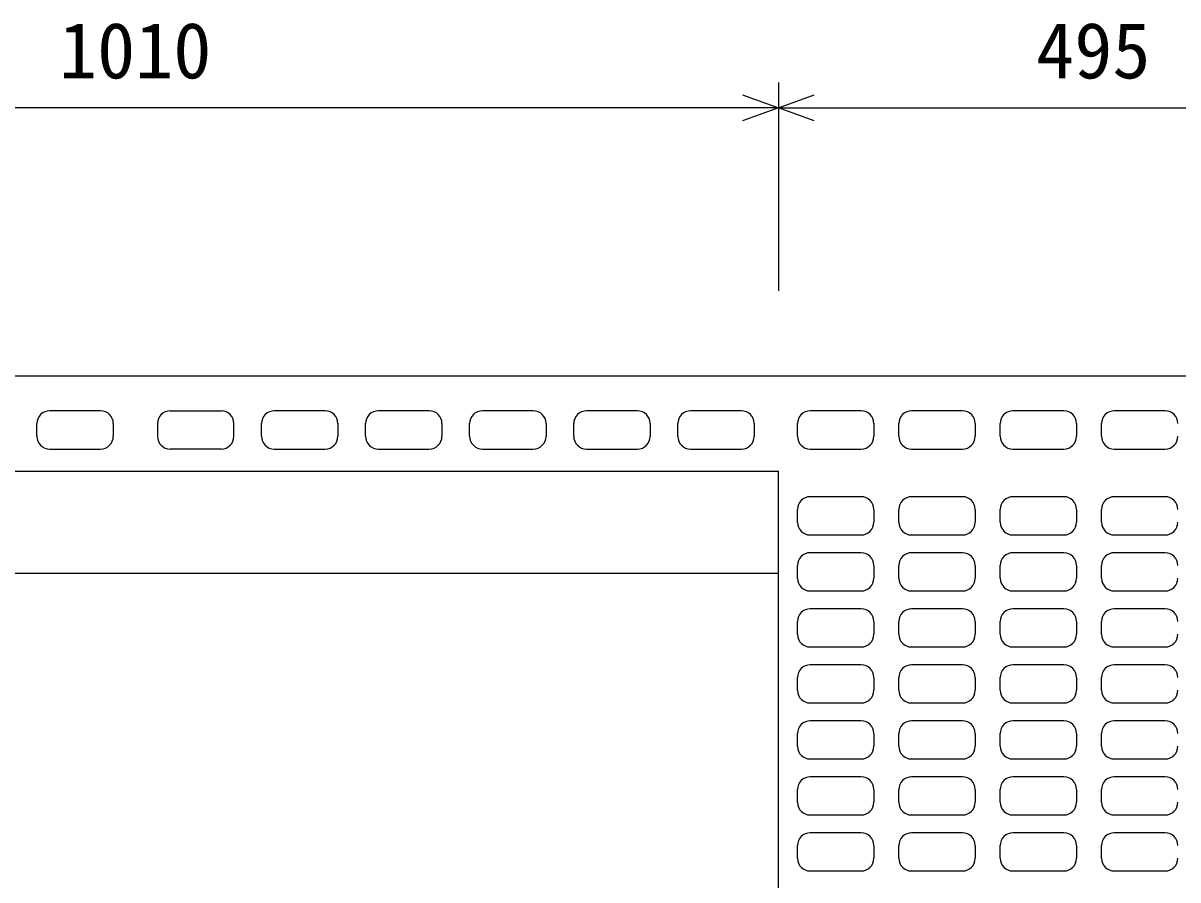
# Model space of a CAD drawing. Units: millimetres, scale not verified. Extents: x -16800 to 16800, y -5940 to 5940.
# Drawn here: x -8692 to -7785, y 3432 to 4105 of the extents above; entities that cross this region are included whole.
import ezdxf
from ezdxf.enums import TextEntityAlignment as Align

# ---------------------------------------------------------------- set-up
doc = ezdxf.new("R2010")
doc.units = ezdxf.units.MM
doc.header["$LTSCALE"] = 20
for name, color, linetype, lineweight in [('0-0_DIM', 7, 'Continuous', 25), ('0-2_HATCH', 6, 'Continuous', 25), ('0-5_OUTLINE', 3, 'Continuous', 25)]:
    doc.layers.add(name, color=color, linetype=linetype, lineweight=lineweight)
doc.styles.add('ＭＳ ゴシック', font='')
doc.styles.get('ＭＳ ゴシック').set_extended_font_data('MS Gothic')

msp = doc.modelspace()

# ---------------------------------------------------------------- linework, layer by layer
at = {"layer": '0-0_DIM'}
for p, q in [((-8098.83, 4058.29), (-8098.83, 3894.53)), ((-8098.83, 4038.29), (-9108.83, 4038.29)), ((-8098.83, 4038.29), (-7603.82, 4038.29))]:
    msp.add_line(p, q, dxfattribs=at)
for points in [[(-8127.02, 4048.55), (-8098.83, 4038.29), (-8127.02, 4028.03)], [(-8070.63, 4028.03), (-8098.83, 4038.29), (-8070.63, 4048.55)]]:
    msp.add_lwpolyline(points, dxfattribs=at)
at = {"layer": '0-2_HATCH'}
for p, q in [((-8631.16, 3800.36), (-8671.16, 3800.36)), ((-8576.49, 3800.36), (-8536.49, 3800.36)), ((-8454.76, 3800.36), (-8494.76, 3800.36)), ((-8373.03, 3800.36), (-8413.03, 3800.36)), ((-8291.29, 3800.36), (-8331.29, 3800.36)), ((-8209.56, 3800.36), (-8249.56, 3800.36)), ((-8127.83, 3800.36), (-8167.83, 3800.36)), ((-8033.83, 3800.36), (-8073.83, 3800.36)), ((-7954.23, 3800.36), (-7994.23, 3800.36)), ((-7874.63, 3800.36), (-7914.63, 3800.36)), ((-7795.03, 3800.36), (-7835.03, 3800.36)), ((-8681.16, 3780.36), (-8681.16, 3790.36)), ((-8621.16, 3790.36), (-8621.16, 3780.36)), ((-8586.49, 3790.36), (-8586.49, 3780.36)), ((-8526.49, 3780.36), (-8526.49, 3790.36)), ((-8504.76, 3780.36), (-8504.76, 3790.36)), ((-8444.76, 3790.36), (-8444.76, 3780.36)), ((-8423.03, 3780.36), (-8423.03, 3790.36)), ((-8363.03, 3790.36), (-8363.03, 3780.36)), ((-8341.29, 3780.36), (-8341.29, 3790.36)), ((-8281.29, 3790.36), (-8281.29, 3780.36)), ((-8259.56, 3780.36), (-8259.56, 3790.36)), ((-8199.56, 3790.36), (-8199.56, 3780.36)), ((-8177.83, 3780.36), (-8177.83, 3790.36)), ((-8117.83, 3790.36), (-8117.83, 3780.36)), ((-8083.83, 3780.36), (-8083.83, 3790.36)), ((-8023.83, 3790.36), (-8023.83, 3780.36)), ((-8004.22, 3780.36), (-8004.22, 3790.36)), ((-7944.23, 3790.36), (-7944.23, 3780.36)), ((-7924.63, 3780.36), (-7924.63, 3790.36)), ((-7864.62, 3790.36), (-7864.62, 3780.36)), ((-7845.03, 3780.36), (-7845.03, 3790.36)), ((-8671.16, 3770.36), (-8631.16, 3770.36)), ((-8536.49, 3770.36), (-8576.49, 3770.36)), ((-8494.76, 3770.36), (-8454.76, 3770.36)), ((-8413.03, 3770.36), (-8373.03, 3770.36)), ((-8331.29, 3770.36), (-8291.29, 3770.36)), ((-8249.56, 3770.36), (-8209.56, 3770.36)), ((-8167.83, 3770.36), (-8127.83, 3770.36)), ((-8073.83, 3770.36), (-8033.83, 3770.36)), ((-7994.23, 3770.36), (-7954.23, 3770.36)), ((-7914.63, 3770.36), (-7874.63, 3770.36)), ((-7835.03, 3770.36), (-7795.03, 3770.36)), ((-8033.83, 3732.86), (-8073.83, 3732.86)), ((-7954.23, 3732.86), (-7994.23, 3732.86)), ((-7874.63, 3732.86), (-7914.63, 3732.86)), ((-7795.03, 3732.86), (-7835.03, 3732.86)), ((-8083.83, 3712.86), (-8083.83, 3722.86)), ((-8023.83, 3722.86), (-8023.83, 3712.86)), ((-8004.22, 3712.86), (-8004.22, 3722.86)), ((-7944.23, 3722.86), (-7944.23, 3712.86)), ((-7924.63, 3712.86), (-7924.63, 3722.86)), ((-7864.62, 3722.86), (-7864.62, 3712.86)), ((-7845.03, 3712.86), (-7845.03, 3722.86)), ((-8073.83, 3702.86), (-8033.83, 3702.86)), ((-7994.23, 3702.86), (-7954.23, 3702.86)), ((-7914.63, 3702.86), (-7874.63, 3702.86)), ((-7835.03, 3702.86), (-7795.03, 3702.86)), ((-8033.83, 3688.86), (-8073.83, 3688.86)), ((-7954.23, 3688.86), (-7994.23, 3688.86)), ((-7874.63, 3688.86), (-7914.63, 3688.86)), ((-7795.03, 3688.86), (-7835.03, 3688.86)), ((-8083.83, 3668.86), (-8083.83, 3678.86)), ((-8023.83, 3678.86), (-8023.83, 3668.86)), ((-8004.22, 3668.86), (-8004.22, 3678.86)), ((-7944.23, 3678.86), (-7944.23, 3668.86)), ((-7924.63, 3668.86), (-7924.63, 3678.86)), ((-7864.62, 3678.86), (-7864.62, 3668.86)), ((-7845.03, 3668.86), (-7845.03, 3678.86)), ((-8073.83, 3658.86), (-8033.83, 3658.86)), ((-7994.23, 3658.86), (-7954.23, 3658.86)), ((-7914.63, 3658.86), (-7874.63, 3658.86)), ((-7835.03, 3658.86), (-7795.03, 3658.86)), ((-8033.83, 3644.86), (-8073.83, 3644.86)), ((-7954.23, 3644.86), (-7994.23, 3644.86)), ((-7874.63, 3644.86), (-7914.63, 3644.86)), ((-7795.03, 3644.86), (-7835.03, 3644.86)), ((-8083.83, 3624.86), (-8083.83, 3634.86)), ((-8023.83, 3634.86), (-8023.83, 3624.86)), ((-8004.22, 3624.86), (-8004.22, 3634.86)), ((-7944.23, 3634.86), (-7944.23, 3624.86)), ((-7924.63, 3624.86), (-7924.63, 3634.86)), ((-7864.62, 3634.86), (-7864.62, 3624.86)), ((-7845.03, 3624.86), (-7845.03, 3634.86)), ((-8073.83, 3614.86), (-8033.83, 3614.86)), ((-7994.23, 3614.86), (-7954.23, 3614.86)), ((-7914.63, 3614.86), (-7874.63, 3614.86)), ((-7835.03, 3614.86), (-7795.03, 3614.86)), ((-8033.83, 3600.86), (-8073.83, 3600.86)), ((-7954.23, 3600.86), (-7994.23, 3600.86)), ((-7874.63, 3600.86), (-7914.63, 3600.86)), ((-7795.03, 3600.86), (-7835.03, 3600.86)), ((-8083.83, 3580.86), (-8083.83, 3590.86)), ((-8023.83, 3590.86), (-8023.83, 3580.86)), ((-8004.22, 3580.86), (-8004.22, 3590.86)), ((-7944.23, 3590.86), (-7944.23, 3580.86)), ((-7924.63, 3580.86), (-7924.63, 3590.86)), ((-7864.62, 3590.86), (-7864.62, 3580.86)), ((-7845.03, 3580.86), (-7845.03, 3590.86)), ((-8073.83, 3570.86), (-8033.83, 3570.86)), ((-7994.23, 3570.86), (-7954.23, 3570.86)), ((-7914.63, 3570.86), (-7874.63, 3570.86)), ((-7835.03, 3570.86), (-7795.03, 3570.86)), ((-8033.83, 3556.86), (-8073.83, 3556.86)), ((-7954.23, 3556.86), (-7994.23, 3556.86)), ((-7874.63, 3556.86), (-7914.63, 3556.86)), ((-7795.03, 3556.86), (-7835.03, 3556.86)), ((-8083.83, 3536.86), (-8083.83, 3546.86)), ((-8023.83, 3546.86), (-8023.83, 3536.86)), ((-8004.22, 3536.86), (-8004.22, 3546.86)), ((-7944.23, 3546.86), (-7944.23, 3536.86)), ((-7924.63, 3536.86), (-7924.63, 3546.86)), ((-7864.62, 3546.86), (-7864.62, 3536.86)), ((-7845.03, 3536.86), (-7845.03, 3546.86)), ((-8073.82, 3526.86), (-8033.83, 3526.86)), ((-7994.23, 3526.86), (-7954.23, 3526.86)), ((-7914.63, 3526.86), (-7874.63, 3526.86)), ((-7835.03, 3526.86), (-7795.03, 3526.86)), ((-8033.83, 3512.86), (-8073.82, 3512.86)), ((-7954.23, 3512.86), (-7994.23, 3512.86)), ((-7874.63, 3512.86), (-7914.63, 3512.86)), ((-7795.03, 3512.86), (-7835.03, 3512.86)), ((-8083.83, 3492.86), (-8083.82, 3502.86)), ((-8023.83, 3502.86), (-8023.83, 3492.86)), ((-8004.22, 3492.86), (-8004.22, 3502.86)), ((-7944.23, 3502.86), (-7944.23, 3492.86)), ((-7924.63, 3492.86), (-7924.63, 3502.86)), ((-7864.62, 3502.86), (-7864.62, 3492.86)), ((-7845.03, 3492.86), (-7845.03, 3502.86)), ((-8073.82, 3482.86), (-8033.83, 3482.86)), ((-7994.23, 3482.86), (-7954.23, 3482.86)), ((-7914.63, 3482.86), (-7874.63, 3482.86)), ((-7835.03, 3482.86), (-7795.03, 3482.86)), ((-8033.83, 3468.86), (-8073.83, 3468.86)), ((-7954.23, 3468.86), (-7994.23, 3468.86)), ((-7874.63, 3468.86), (-7914.63, 3468.86)), ((-7795.03, 3468.86), (-7835.03, 3468.86)), ((-8083.82, 3448.86), (-8083.82, 3458.86)), ((-8023.83, 3458.86), (-8023.83, 3448.86)), ((-8004.22, 3448.86), (-8004.22, 3458.86)), ((-7944.23, 3458.86), (-7944.23, 3448.86)), ((-7924.63, 3448.86), (-7924.63, 3458.86)), ((-7864.62, 3458.86), (-7864.62, 3448.86)), ((-7845.03, 3448.86), (-7845.03, 3458.86)), ((-8073.83, 3438.86), (-8033.83, 3438.86)), ((-7994.23, 3438.86), (-7954.23, 3438.86)), ((-7914.63, 3438.86), (-7874.63, 3438.86)), ((-7835.03, 3438.86), (-7795.03, 3438.86))]:
    msp.add_line(p, q, dxfattribs=at)
for centre, start, end in [((-8671.16, 3790.36), 89.99998, 180), ((-8631.16, 3790.36), 0.00002, 90.00002), ((-8576.49, 3790.36), 89.99998, 180), ((-8536.49, 3790.36), 0.00002, 90.00002), ((-8494.76, 3790.36), 89.99998, 180), ((-8454.76, 3790.36), 0.00002, 90.00002), ((-8413.03, 3790.36), 89.99998, 180), ((-8373.03, 3790.36), 0.00002, 90.00002), ((-8331.29, 3790.36), 89.99998, 180), ((-8291.29, 3790.36), 0.00002, 90.00002), ((-8249.56, 3790.36), 89.99998, 180), ((-8209.56, 3790.36), 0.00002, 90.00002), ((-8167.83, 3790.36), 89.99998, 180), ((-8127.83, 3790.36), 0.00002, 90.00002), ((-8073.83, 3790.36), 89.99998, 180), ((-8033.83, 3790.36), 0.00002, 90.00002), ((-7994.23, 3790.36), 89.99998, 180), ((-7954.23, 3790.36), 0.00002, 90.00002), ((-7914.63, 3790.36), 89.99998, 180), ((-7874.63, 3790.36), 0.00002, 90.00002), ((-7835.03, 3790.36), 89.99998, 180), ((-7795.03, 3790.36), 0.00002, 90.00002), ((-8671.16, 3780.36), 180, 269.99997), ((-8631.16, 3780.36), 270, 359.99998), ((-8576.49, 3780.36), 180.00002, 270), ((-8536.49, 3780.36), 270.00003, 0.00002), ((-8494.76, 3780.36), 180, 269.99997), ((-8454.76, 3780.36), 270, 359.99998), ((-8413.03, 3780.36), 180, 269.99997), ((-8373.03, 3780.36), 270, 359.99998), ((-8331.29, 3780.36), 180, 269.99997), ((-8291.29, 3780.36), 270, 359.99998), ((-8249.56, 3780.36), 180, 269.99997), ((-8209.56, 3780.36), 270, 359.99998), ((-8167.83, 3780.36), 180, 269.99997), ((-8127.83, 3780.36), 270, 359.99998), ((-8073.83, 3780.36), 180, 269.99997), ((-8033.83, 3780.36), 270, 359.99998), ((-7994.23, 3780.36), 180, 269.99997), ((-7954.23, 3780.36), 270, 359.99998), ((-7914.63, 3780.36), 180, 269.99997), ((-7874.63, 3780.36), 270, 359.99998), ((-7835.03, 3780.36), 180, 269.99997), ((-7795.03, 3780.36), 270, 359.99998), ((-8073.83, 3722.86), 89.99998, 180), ((-8033.83, 3722.86), 0.00002, 90.00002), ((-7994.23, 3722.86), 89.99998, 180), ((-7954.23, 3722.86), 0.00002, 90.00002), ((-7914.63, 3722.86), 89.99998, 180), ((-7874.63, 3722.86), 0.00002, 90.00002), ((-7835.03, 3722.86), 89.99998, 180), ((-7795.03, 3722.86), 0.00002, 90.00002), ((-8073.83, 3712.86), 180, 269.99997), ((-8033.83, 3712.86), 270, 359.99998), ((-7994.23, 3712.86), 180, 269.99997), ((-7954.23, 3712.86), 270, 359.99998), ((-7914.63, 3712.86), 180, 269.99997), ((-7874.63, 3712.86), 270, 359.99998), ((-7835.03, 3712.86), 180, 269.99997), ((-7795.03, 3712.86), 270, 359.99998), ((-8073.83, 3678.86), 89.99998, 180), ((-8033.83, 3678.86), 0.00002, 90.00002), ((-7994.23, 3678.86), 89.99998, 180), ((-7954.23, 3678.86), 0.00002, 90.00002), ((-7914.63, 3678.86), 89.99998, 180), ((-7874.63, 3678.86), 0.00002, 90.00002), ((-7835.03, 3678.86), 89.99998, 180), ((-7795.03, 3678.86), 0.00002, 90.00002), ((-8073.83, 3668.86), 180, 269.99997), ((-8033.83, 3668.86), 270, 359.99998), ((-7994.23, 3668.86), 180, 269.99997), ((-7954.23, 3668.86), 270, 359.99998), ((-7914.63, 3668.86), 180, 269.99997), ((-7874.63, 3668.86), 270, 359.99998), ((-7835.03, 3668.86), 180, 269.99997), ((-7795.03, 3668.86), 270, 359.99998), ((-8073.83, 3634.86), 89.99998, 180), ((-8033.83, 3634.86), 0.00002, 90.00002), ((-7994.23, 3634.86), 89.99998, 180), ((-7954.23, 3634.86), 0.00002, 90.00002), ((-7914.63, 3634.86), 89.99998, 180), ((-7874.63, 3634.86), 0.00002, 90.00002), ((-7835.03, 3634.86), 89.99998, 180), ((-7795.03, 3634.86), 0.00002, 90.00002), ((-8073.83, 3624.86), 180, 269.99997), ((-8033.83, 3624.86), 270, 359.99998), ((-7994.23, 3624.86), 180, 269.99997), ((-7954.23, 3624.86), 270, 359.99998), ((-7914.63, 3624.86), 180, 269.99997), ((-7874.63, 3624.86), 270, 359.99998), ((-7835.03, 3624.86), 180, 269.99997), ((-7795.03, 3624.86), 270, 359.99998), ((-8073.83, 3590.86), 89.99998, 180), ((-8033.83, 3590.86), 0.00002, 90.00002), ((-7994.23, 3590.86), 89.99998, 180), ((-7954.23, 3590.86), 0.00002, 90.00002), ((-7914.63, 3590.86), 89.99998, 180), ((-7874.63, 3590.86), 0.00002, 90.00002), ((-7835.03, 3590.86), 89.99998, 180), ((-7795.03, 3590.86), 0.00002, 90.00002), ((-8073.83, 3580.86), 180, 269.99997), ((-8033.83, 3580.86), 270, 359.99998), ((-7994.23, 3580.86), 180, 269.99997), ((-7954.23, 3580.86), 270, 359.99998), ((-7914.63, 3580.86), 180, 269.99997), ((-7874.63, 3580.86), 270, 359.99998), ((-7835.03, 3580.86), 180, 269.99997), ((-7795.03, 3580.86), 270, 359.99998), ((-8073.82, 3546.86), 89.99998, 180), ((-8033.83, 3546.86), 0.00002, 90.00002), ((-7994.23, 3546.86), 89.99998, 180), ((-7954.23, 3546.86), 0.00002, 90.00002), ((-7914.63, 3546.86), 89.99998, 180), ((-7874.63, 3546.86), 0.00002, 90.00002), ((-7835.03, 3546.86), 89.99998, 180), ((-7795.03, 3546.86), 0.00002, 90.00002), ((-8073.83, 3536.86), 180, 269.99997), ((-8033.83, 3536.86), 270, 359.99998), ((-7994.23, 3536.86), 180, 269.99997), ((-7954.23, 3536.86), 270, 359.99998), ((-7914.63, 3536.86), 180, 269.99997), ((-7874.63, 3536.86), 270, 359.99998), ((-7835.03, 3536.86), 180, 269.99997), ((-7795.03, 3536.86), 270, 359.99998), ((-8073.82, 3502.86), 89.99998, 180), ((-8033.83, 3502.86), 0.00002, 90.00002), ((-7994.23, 3502.86), 89.99998, 180), ((-7954.23, 3502.86), 0.00002, 90.00002), ((-7914.63, 3502.86), 89.99998, 180), ((-7874.63, 3502.86), 0.00002, 90.00002), ((-7835.03, 3502.86), 89.99998, 180), ((-7795.03, 3502.86), 0.00002, 90.00002), ((-8073.83, 3492.86), 180, 269.99997), ((-8033.83, 3492.86), 270, 359.99998), ((-7994.23, 3492.86), 180, 269.99997), ((-7954.23, 3492.86), 270, 359.99998), ((-7914.63, 3492.86), 180, 269.99997), ((-7874.63, 3492.86), 270, 359.99998), ((-7835.03, 3492.86), 180, 269.99997), ((-7795.03, 3492.86), 270, 359.99998), ((-8073.83, 3458.86), 89.99998, 180), ((-8033.83, 3458.86), 0.00002, 90.00002), ((-7994.23, 3458.86), 89.99998, 180), ((-7954.23, 3458.86), 0.00002, 90.00002), ((-7914.63, 3458.86), 89.99998, 180), ((-7874.63, 3458.86), 0.00002, 90.00002), ((-7835.03, 3458.86), 89.99998, 180), ((-7795.03, 3458.86), 0.00002, 90.00002), ((-8073.82, 3448.86), 180, 269.99997), ((-8033.83, 3448.86), 270, 359.99998), ((-7994.23, 3448.86), 180, 269.99997), ((-7954.23, 3448.86), 270, 359.99998), ((-7914.63, 3448.86), 180, 269.99997), ((-7874.63, 3448.86), 270, 359.99998), ((-7835.03, 3448.86), 180, 269.99997), ((-7795.03, 3448.86), 270, 359.99998)]:
    msp.add_arc(centre, 10, start, end, dxfattribs=at)
at = {"layer": '0-5_OUTLINE'}
for p, q in [((-9603.83, 3827.86), (-7603.83, 3827.86)), ((-9108.83, 3752.86), (-8098.83, 3752.86)), ((-8098.83, 2842.86), (-8098.83, 3752.86)), ((-9108.83, 3672.86), (-8098.83, 3672.86))]:
    msp.add_line(p, q, dxfattribs=at)

# ---------------------------------------------------------------- texts
at = {"layer": '0-0_DIM', "style": 'ＭＳ ゴシック'}
for s, p in [('1010', (-8663.83, 4048.29)), ('495', (-7896.33, 4048.29))]:
    msp.add_text(s, height=43.99, dxfattribs=at).set_placement(p, align=Align.BOTTOM_LEFT)

doc.saveas('drawing.dxf')
